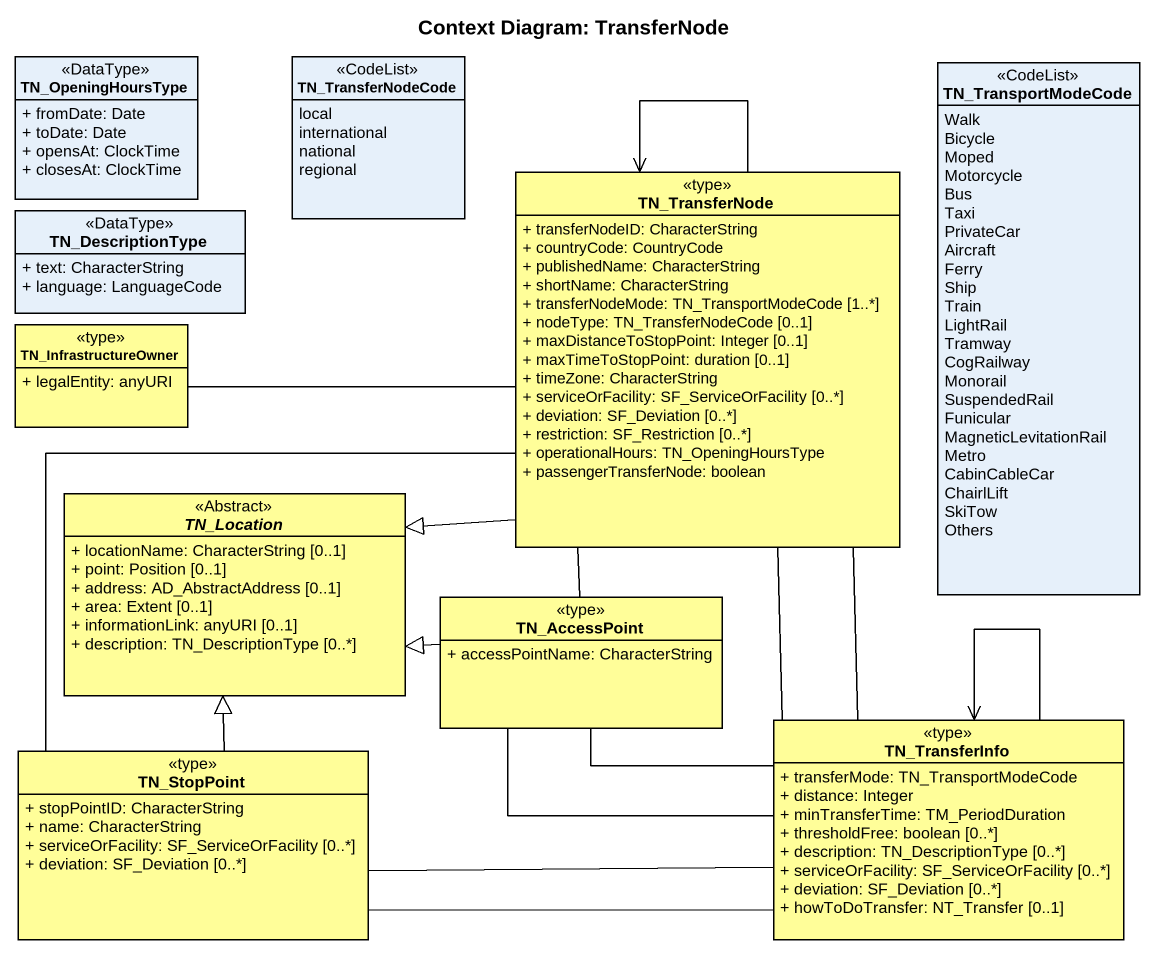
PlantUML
@startuml
title Context Diagram: TransferNode
hide circle
hide empty members
skinparam classAttributeIconSize 0
class TN_OpeningHoursType <<DataType>> {
  + fromDate: Date
  + toDate: Date
  + opensAt: ClockTime
  + closesAt: ClockTime
}
class TN_TransferNodeCode <<CodeList>> {
  local
  international
  national
  regional
}
class TN_TransportModeCode <<CodeList>> {
  Walk
  Bicycle
  Moped
  Motorcycle
  Bus
  Taxi
  PrivateCar
  Aircraft
  Ferry
  Ship
  Train
  LightRail
  Tramway
  CogRailway
  Monorail
  SuspendedRail
  Funicular
  MagneticLevitationRail
  Metro
  CabinCableCar
  ChairlLift
  SkiTow
  Others
}
class TN_DescriptionType <<DataType>> {
  + text: CharacterString
  + language: LanguageCode
}
class TN_TransferNode <<type>> #FFFE99 {
  + transferNodeID: CharacterString
  + countryCode: CountryCode
  + publishedName: CharacterString
  + shortName: CharacterString
  + transferNodeMode: TN_TransportModeCode [1..*]
  + nodeType: TN_TransferNodeCode [0..1]
  + maxDistanceToStopPoint: Integer [0..1]
  + maxTimeToStopPoint: duration [0..1]
  + timeZone: CharacterString
  + serviceOrFacility: SF_ServiceOrFacility [0..*]
  + deviation: SF_Deviation [0..*]
  + restriction: SF_Restriction [0..*]
  + operationalHours: TN_OpeningHoursType
  + passengerTransferNode: boolean
}
class TN_InfrastructureOwner <<type>> #FFFE99 {
  + legalEntity: anyURI
}
abstract class TN_Location <<Abstract>> #FFFE99 {
  + locationName: CharacterString [0..1]
  + point: Position [0..1]
  + address: AD_AbstractAddress [0..1]
  + area: Extent [0..1]
  + informationLink: anyURI [0..1]
  + description: TN_DescriptionType [0..*]
}
class TN_AccessPoint <<type>> #FFFE99 {
  + accessPointName: CharacterString
}
class TN_StopPoint <<type>> #FFFE99 {
  + stopPointID: CharacterString
  + name: CharacterString
  + serviceOrFacility: SF_ServiceOrFacility [0..*]
  + deviation: SF_Deviation [0..*]
}
class TN_TransferInfo <<type>> #FFFE99 {
  + transferMode: TN_TransportModeCode
  + distance: Integer
  + minTransferTime: TM_PeriodDuration
  + thresholdFree: boolean [0..*]
  + description: TN_DescriptionType [0..*]
  + serviceOrFacility: SF_ServiceOrFacility [0..*]
  + deviation: SF_Deviation [0..*]
  + howToDoTransfer: NT_Transfer [0..1]
}
TN_TransferNode --> TN_TransferNode
TN_TransferNode -left-|> TN_Location
TN_TransferNode -- TN_StopPoint
TN_TransferNode -- TN_TransferInfo
TN_TransferNode -- TN_TransferInfo
TN_InfrastructureOwner -right- TN_TransferNode
TN_AccessPoint -up- TN_TransferNode
TN_AccessPoint -left-|> TN_Location
TN_AccessPoint -right- TN_TransferInfo
TN_AccessPoint -right- TN_TransferInfo
TN_StopPoint -up-|> TN_Location
TN_StopPoint -right- TN_TransferInfo
TN_StopPoint -right- TN_TransferInfo
TN_TransferInfo --> TN_TransferInfo
@enduml
